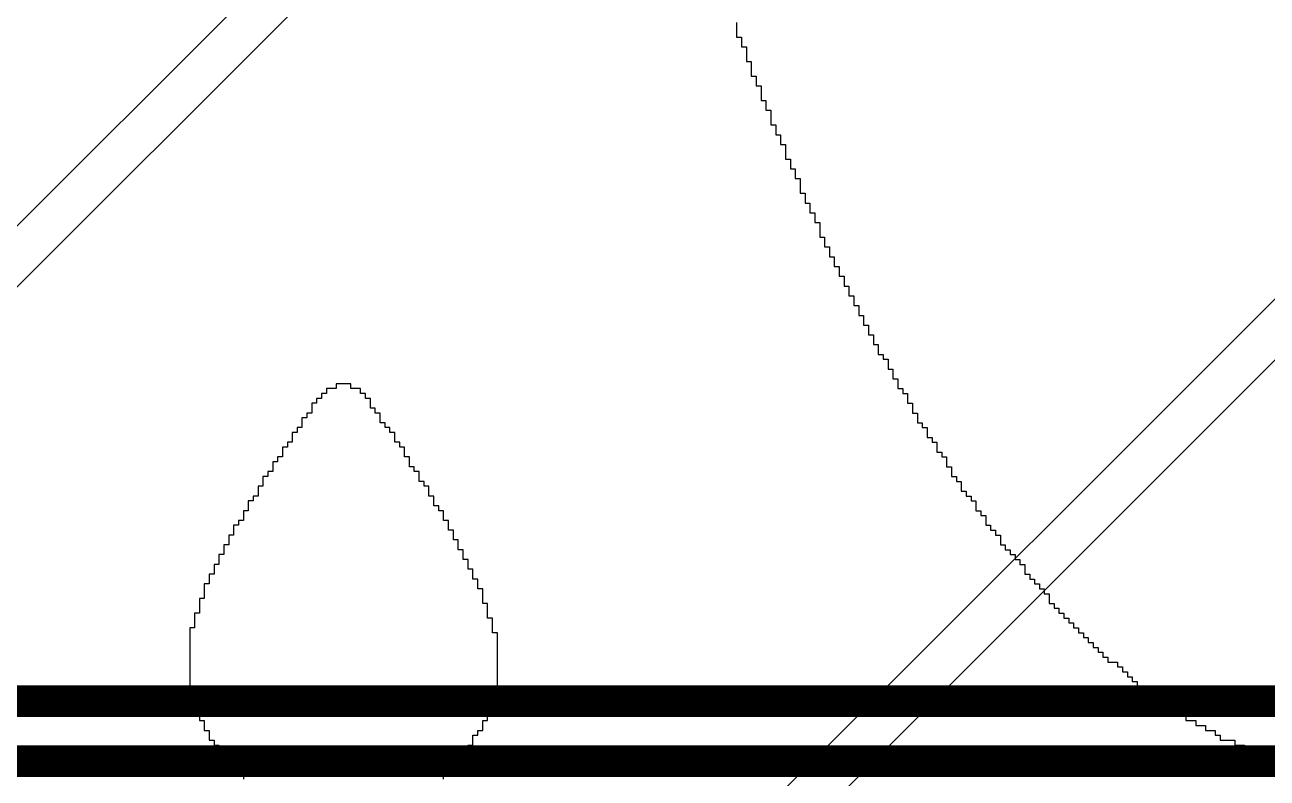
# Model space of a CAD drawing. Header units: inches. Extents: x 0 to 110, y 0 to 95.
# Drawn here: x 42.49 to 48.36, y 79.64 to 83.2 of the extents above; entities that cross this region are included whole.
import ezdxf

# ---------------------------------------------------------------- set-up
doc = ezdxf.new("R2010")
doc.units = ezdxf.units.IN
for name, color, linetype in [('Bottom Layer', 5, 'Continuous'), ('Int1', 16, 'Continuous'), ('Top Overlay', 2, 'Continuous')]:
    doc.layers.add(name, color=color, linetype=linetype)

msp = doc.modelspace()

# ---------------------------------------------------------------- linework, layer by layer
at = {"layer": 'Bottom Layer'}
for points in [[(26.6, 80, 0.15, 0.15, 0), (53.4019, 80, 0.15, 0.15, 0)], [(26.4823, 79.7158, 0.15, 0.15, 0), (53.2842, 79.7158, 0.15, 0.15, 0)]]:
    msp.add_lwpolyline(points, format="xyseb", dxfattribs=at)
at = {"layer": 'Int1'}
for p, q in [((48.3558, 88.1442), (37.8558, 77.6442)), ((38, 77.5), (48.5, 88)), ((51.5, 85), (42.5, 76)), ((42.7039, 75.9155), (51.5845, 84.7961))]:
    msp.add_line(p, q, dxfattribs=at)
at = {"layer": 'Top Overlay'}
for p, q in [((45.8577, 83.2077), (45.8577, 83.1385)), ((45.8577, 83.1385), (45.8808, 83.1385)), ((45.8808, 83.1385), (45.8808, 83.0923)), ((45.8808, 83.0923), (45.9038, 83.0923)), ((45.9038, 83.0923), (45.9038, 83.0231)), ((45.9038, 83.0231), (45.9269, 83.0231)), ((45.9269, 83.0231), (45.9269, 82.9538)), ((45.9269, 82.9538), (45.95, 82.9538)), ((45.95, 82.9538), (45.95, 82.9077)), ((45.95, 82.9077), (45.9731, 82.9077)), ((45.9731, 82.9077), (45.9731, 82.8385)), ((45.9731, 82.8385), (45.9962, 82.8385)), ((45.9962, 82.8385), (45.9962, 82.7923)), ((45.9962, 82.7923), (46.0192, 82.7923)), ((46.0192, 82.7923), (46.0192, 82.7231)), ((46.0192, 82.7231), (46.0423, 82.7231)), ((46.0423, 82.7231), (46.0423, 82.6769)), ((46.0423, 82.6769), (46.0654, 82.6769)), ((46.0654, 82.6769), (46.0654, 82.6308)), ((46.0654, 82.6308), (46.0885, 82.6308)), ((46.0885, 82.6308), (46.0885, 82.5615)), ((46.0885, 82.5615), (46.1115, 82.5615)), ((46.1115, 82.5615), (46.1115, 82.5154)), ((46.1115, 82.5154), (46.1346, 82.5154)), ((46.1346, 82.5154), (46.1346, 82.4692)), ((46.1346, 82.4692), (46.1577, 82.4692)), ((46.1577, 82.4692), (46.1577, 82.4)), ((46.1577, 82.4), (46.1808, 82.4)), ((46.1808, 82.4), (46.1808, 82.3538)), ((46.1808, 82.3538), (46.2038, 82.3538)), ((46.2038, 82.3538), (46.2038, 82.3077)), ((46.2038, 82.3077), (46.2269, 82.3077)), ((46.2269, 82.3077), (46.2269, 82.2615)), ((46.2269, 82.2615), (46.25, 82.2615)), ((46.25, 82.2615), (46.25, 82.1923)), ((46.25, 82.1923), (46.2731, 82.1923)), ((46.2731, 82.1923), (46.2731, 82.1462)), ((46.2731, 82.1462), (46.2962, 82.1462)), ((46.2962, 82.1462), (46.2962, 82.1)), ((46.2962, 82.1), (46.3192, 82.1)), ((46.3192, 82.1), (46.3192, 82.0538)), ((46.3192, 82.0538), (46.3423, 82.0538)), ((46.3423, 82.0538), (46.3423, 82.0077)), ((46.3423, 82.0077), (46.3654, 82.0077)), ((46.3654, 82.0077), (46.3654, 81.9615)), ((46.3654, 81.9615), (46.3885, 81.9615)), ((46.3885, 81.9615), (46.3885, 81.9154)), ((46.3885, 81.9154), (46.4115, 81.9154)), ((46.4115, 81.9154), (46.4115, 81.8692)), ((46.4115, 81.8692), (46.4346, 81.8692)), ((46.4346, 81.8692), (46.4346, 81.8231)), ((46.4346, 81.8231), (46.4577, 81.8231)), ((46.4577, 81.8231), (46.4577, 81.7769)), ((46.4577, 81.7769), (46.4808, 81.7769)), ((46.4808, 81.7769), (46.4808, 81.7308)), ((46.4808, 81.7308), (46.5038, 81.7308)), ((46.5038, 81.7308), (46.5038, 81.6846)), ((46.5038, 81.6846), (46.5269, 81.6846)), ((46.5269, 81.6846), (46.5269, 81.6385)), ((46.5269, 81.6385), (46.55, 81.6385)), ((46.55, 81.6385), (46.55, 81.6154)), ((46.55, 81.6154), (46.5731, 81.6154)), ((46.5731, 81.6154), (46.5731, 81.5692)), ((46.5731, 81.5692), (46.5962, 81.5692)), ((46.5962, 81.5692), (46.5962, 81.5231)), ((44.0346, 81.5), (43.9654, 81.5)), ((43.9654, 81.5), (43.9654, 81.4769)), ((44.0346, 81.4769), (44.0346, 81.5)), ((46.5962, 81.5231), (46.6192, 81.5231)), ((46.6192, 81.5231), (46.6192, 81.4769)), ((43.8962, 81.4308), (43.8731, 81.4308)), ((43.8731, 81.4308), (43.8731, 81.4077)), ((43.9192, 81.4538), (43.8962, 81.4538)), ((43.8962, 81.4538), (43.8962, 81.4308)), ((43.9654, 81.4769), (43.9192, 81.4769)), ((43.9192, 81.4769), (43.9192, 81.4538)), ((44.0808, 81.4769), (44.0346, 81.4769)), ((44.0808, 81.4538), (44.0808, 81.4769)), ((44.1038, 81.4538), (44.0808, 81.4538)), ((44.1038, 81.4308), (44.1038, 81.4538)), ((44.1269, 81.4308), (44.1038, 81.4308)), ((44.1269, 81.3846), (44.1269, 81.4308)), ((46.6192, 81.4769), (46.6423, 81.4769)), ((46.6423, 81.4769), (46.6423, 81.4538)), ((46.6423, 81.4538), (46.6654, 81.4538)), ((46.6654, 81.4538), (46.6654, 81.4077)), ((43.85, 81.3615), (43.8269, 81.3615)), ((43.8269, 81.3615), (43.8269, 81.3385)), ((43.8731, 81.4077), (43.85, 81.4077)), ((43.85, 81.4077), (43.85, 81.3615)), ((44.15, 81.3846), (44.1269, 81.3846)), ((44.15, 81.3615), (44.15, 81.3846)), ((44.1731, 81.3615), (44.15, 81.3615)), ((44.1731, 81.3154), (44.1731, 81.3615)), ((46.6654, 81.4077), (46.6885, 81.4077)), ((46.6885, 81.4077), (46.6885, 81.3615)), ((46.6885, 81.3615), (46.7115, 81.3615)), ((46.7115, 81.3615), (46.7115, 81.3154)), ((43.8269, 81.3385), (43.8038, 81.3385)), ((43.8038, 81.3385), (43.8038, 81.2923)), ((44.1962, 81.3154), (44.1731, 81.3154)), ((44.1962, 81.2923), (44.1962, 81.3154)), ((46.7115, 81.3154), (46.7346, 81.3154)), ((46.7346, 81.3154), (46.7346, 81.2923)), ((43.7808, 81.2692), (43.7577, 81.2692)), ((43.7577, 81.2692), (43.7577, 81.2231)), ((43.8038, 81.2923), (43.7808, 81.2923)), ((43.7808, 81.2923), (43.7808, 81.2692)), ((44.2192, 81.2923), (44.1962, 81.2923)), ((44.2192, 81.2692), (44.2192, 81.2923)), ((44.2423, 81.2692), (44.2192, 81.2692)), ((44.2423, 81.2231), (44.2423, 81.2692)), ((46.7346, 81.2923), (46.7577, 81.2923)), ((46.7577, 81.2923), (46.7577, 81.2462)), ((46.7577, 81.2462), (46.7808, 81.2462)), ((46.7808, 81.2462), (46.7808, 81.2231)), ((43.7346, 81.2), (43.7115, 81.2)), ((43.7115, 81.2), (43.7115, 81.1538)), ((43.7577, 81.2231), (43.7346, 81.2231)), ((43.7346, 81.2231), (43.7346, 81.2)), ((44.2654, 81.2231), (44.2423, 81.2231)), ((44.2654, 81.2), (44.2654, 81.2231)), ((44.2885, 81.2), (44.2654, 81.2)), ((44.2885, 81.1538), (44.2885, 81.2)), ((46.7808, 81.2231), (46.8038, 81.2231)), ((46.8038, 81.2231), (46.8038, 81.1769)), ((43.6885, 81.1308), (43.6654, 81.1308)), ((43.6654, 81.1308), (43.6654, 81.0846)), ((43.7115, 81.1538), (43.6885, 81.1538)), ((43.6885, 81.1538), (43.6885, 81.1308)), ((44.3115, 81.1538), (44.2885, 81.1538)), ((44.3115, 81.1077), (44.3115, 81.1538)), ((46.8038, 81.1769), (46.8269, 81.1769)), ((46.8269, 81.1769), (46.8269, 81.1538)), ((46.8269, 81.1538), (46.85, 81.1538)), ((46.85, 81.1538), (46.85, 81.1077)), ((43.6654, 81.0846), (43.6423, 81.0846)), ((43.6423, 81.0846), (43.6423, 81.0615)), ((44.3346, 81.1077), (44.3115, 81.1077)), ((44.3346, 81.0846), (44.3346, 81.1077)), ((44.3577, 81.0846), (44.3346, 81.0846)), ((44.3577, 81.0385), (44.3577, 81.0846)), ((46.85, 81.1077), (46.8731, 81.1077)), ((46.8731, 81.1077), (46.8731, 81.0615)), ((43.6192, 81.0154), (43.5962, 81.0154)), ((43.5962, 81.0154), (43.5962, 80.9692)), ((43.6423, 81.0615), (43.6192, 81.0615)), ((43.6192, 81.0615), (43.6192, 81.0154)), ((44.3808, 81.0385), (44.3577, 81.0385)), ((44.3808, 81.0154), (44.3808, 81.0385)), ((44.4038, 81.0154), (44.3808, 81.0154)), ((44.4038, 80.9692), (44.4038, 81.0154)), ((46.8731, 81.0615), (46.8962, 81.0615)), ((46.8962, 81.0615), (46.8962, 81.0385)), ((46.8962, 81.0385), (46.9192, 81.0385)), ((46.9192, 81.0385), (46.9192, 80.9923)), ((43.5962, 80.9692), (43.5731, 80.9692)), ((43.5731, 80.9692), (43.5731, 80.9462)), ((44.4269, 80.9692), (44.4038, 80.9692)), ((44.4269, 80.9231), (44.4269, 80.9692)), ((46.9192, 80.9923), (46.9423, 80.9923)), ((46.9423, 80.9923), (46.9423, 80.9692)), ((46.9423, 80.9692), (46.9654, 80.9692)), ((46.9654, 80.9692), (46.9654, 80.9462)), ((43.55, 80.9), (43.5269, 80.9)), ((43.5269, 80.9), (43.5269, 80.8538)), ((43.5731, 80.9462), (43.55, 80.9462)), ((43.55, 80.9462), (43.55, 80.9)), ((44.45, 80.9231), (44.4269, 80.9231)), ((44.45, 80.9), (44.45, 80.9231)), ((44.4731, 80.9), (44.45, 80.9)), ((44.4731, 80.8538), (44.4731, 80.9)), ((46.9654, 80.9462), (46.9885, 80.9462)), ((46.9885, 80.9462), (46.9885, 80.9)), ((46.9885, 80.9), (47.0115, 80.9)), ((47.0115, 80.9), (47.0115, 80.8769)), ((43.5269, 80.8538), (43.5038, 80.8538)), ((43.5038, 80.8538), (43.5038, 80.8308)), ((44.4962, 80.8538), (44.4731, 80.8538)), ((44.4962, 80.8077), (44.4962, 80.8538)), ((47.0115, 80.8769), (47.0346, 80.8769)), ((47.0346, 80.8769), (47.0346, 80.8308)), ((43.4808, 80.7846), (43.4577, 80.7846)), ((43.4577, 80.7846), (43.4577, 80.7385)), ((43.5038, 80.8308), (43.4808, 80.8308)), ((43.4808, 80.8308), (43.4808, 80.7846)), ((44.5192, 80.8077), (44.4962, 80.8077)), ((44.5192, 80.7615), (44.5192, 80.8077)), ((47.0346, 80.8308), (47.0577, 80.8308)), ((47.0577, 80.8308), (47.0577, 80.8077)), ((47.0577, 80.8077), (47.0808, 80.8077)), ((47.0808, 80.8077), (47.0808, 80.7846)), ((47.0808, 80.7846), (47.1038, 80.7846)), ((47.1038, 80.7846), (47.1038, 80.7385)), ((43.4577, 80.7385), (43.4346, 80.7385)), ((43.4346, 80.7385), (43.4346, 80.6923)), ((44.5423, 80.7615), (44.5192, 80.7615)), ((44.5423, 80.7154), (44.5423, 80.7615)), ((47.1038, 80.7385), (47.1269, 80.7385)), ((47.1269, 80.7385), (47.1269, 80.7154)), ((43.4346, 80.6923), (43.4115, 80.6923)), ((43.4115, 80.6923), (43.4115, 80.6462)), ((44.5654, 80.7154), (44.5423, 80.7154)), ((44.5654, 80.6692), (44.5654, 80.7154)), ((44.5885, 80.6692), (44.5654, 80.6692)), ((44.5885, 80.6231), (44.5885, 80.6692)), ((47.1269, 80.7154), (47.15, 80.7154)), ((47.15, 80.7154), (47.15, 80.6923)), ((47.15, 80.6923), (47.1731, 80.6923)), ((47.1731, 80.6923), (47.1731, 80.6692)), ((47.1731, 80.6692), (47.1962, 80.6692)), ((47.1962, 80.6692), (47.1962, 80.6462)), ((43.3885, 80.6), (43.3654, 80.6)), ((43.3654, 80.6), (43.3654, 80.5538)), ((43.4115, 80.6462), (43.3885, 80.6462)), ((43.3885, 80.6462), (43.3885, 80.6)), ((44.6115, 80.6231), (44.5885, 80.6231)), ((44.6115, 80.5769), (44.6115, 80.6231)), ((47.1962, 80.6462), (47.2192, 80.6462)), ((47.2192, 80.6462), (47.2192, 80.6)), ((47.2192, 80.6), (47.2423, 80.6)), ((47.2423, 80.6), (47.2423, 80.5769)), ((43.3654, 80.5538), (43.3423, 80.5538)), ((43.3423, 80.5538), (43.3423, 80.4846)), ((44.6346, 80.5769), (44.6115, 80.5769)), ((44.6346, 80.5308), (44.6346, 80.5769)), ((47.2423, 80.5769), (47.2654, 80.5769)), ((47.2654, 80.5769), (47.2654, 80.5538)), ((47.2654, 80.5538), (47.2885, 80.5538)), ((47.2885, 80.5538), (47.2885, 80.5308)), ((43.3423, 80.4846), (43.3192, 80.4846)), ((43.3192, 80.4846), (43.3192, 80.4154)), ((44.6577, 80.5308), (44.6346, 80.5308)), ((44.6577, 80.4615), (44.6577, 80.5308)), ((47.2885, 80.5308), (47.3115, 80.5308)), ((47.3115, 80.5308), (47.3115, 80.5077)), ((47.3115, 80.5077), (47.3346, 80.5077)), ((47.3346, 80.5077), (47.3346, 80.4615)), ((44.6808, 80.4615), (44.6577, 80.4615)), ((44.6808, 80.3923), (44.6808, 80.4615)), ((47.3346, 80.4615), (47.3577, 80.4615)), ((47.3577, 80.4615), (47.3577, 80.4385)), ((47.3577, 80.4385), (47.3808, 80.4385)), ((47.3808, 80.4385), (47.3808, 80.4154)), ((43.3192, 80.4154), (43.2962, 80.4154)), ((43.2962, 80.4154), (43.2962, 80.3462)), ((44.7038, 80.3923), (44.6808, 80.3923)), ((44.7038, 80.3231), (44.7038, 80.3923)), ((47.3808, 80.4154), (47.4038, 80.4154)), ((47.4038, 80.4154), (47.4038, 80.3923)), ((47.4038, 80.3923), (47.4269, 80.3923)), ((47.4269, 80.3923), (47.4269, 80.3692)), ((47.4269, 80.3692), (47.45, 80.3692)), ((47.45, 80.3692), (47.45, 80.3462)), ((43.2962, 80.3462), (43.2731, 80.3462)), ((43.2731, 80.3462), (43.2731, 80.0462)), ((44.7269, 80.3231), (44.7038, 80.3231)), ((44.7269, 80.0462), (44.7269, 80.3231)), ((47.45, 80.3462), (47.4731, 80.3462)), ((47.4731, 80.3462), (47.4731, 80.3231)), ((47.4731, 80.3231), (47.4962, 80.3231)), ((47.4962, 80.3231), (47.4962, 80.3)), ((47.4962, 80.3), (47.5192, 80.3)), ((47.5192, 80.3), (47.5192, 80.2769)), ((47.5192, 80.2769), (47.5423, 80.2769)), ((47.5423, 80.2769), (47.5423, 80.2538)), ((47.5423, 80.2538), (47.5654, 80.2538)), ((47.5654, 80.2538), (47.5654, 80.2308)), ((47.5654, 80.2308), (47.5885, 80.2308)), ((47.5885, 80.2308), (47.5885, 80.2077)), ((47.5885, 80.2077), (47.6115, 80.2077)), ((47.6115, 80.2077), (47.6115, 80.1846)), ((47.6115, 80.1846), (47.6577, 80.1846)), ((47.6577, 80.1846), (47.6577, 80.1615)), ((47.6577, 80.1615), (47.6808, 80.1615)), ((47.6808, 80.1615), (47.6808, 80.1385)), ((47.6808, 80.1385), (47.7038, 80.1385)), ((47.7038, 80.1385), (47.7038, 80.1154)), ((47.7038, 80.1154), (47.7269, 80.1154)), ((47.7269, 80.1154), (47.7269, 80.0923)), ((47.7269, 80.0923), (47.75, 80.0923)), ((47.75, 80.0923), (47.75, 80.0692)), ((43.2731, 80.0462), (43.2962, 80.0462)), ((43.2962, 80.0462), (43.2962, 79.9538)), ((44.7038, 79.9769), (44.7038, 80.0462)), ((44.7038, 80.0462), (44.7269, 80.0462)), ((47.75, 80.0692), (47.7962, 80.0692)), ((47.7962, 80.0692), (47.7962, 80.0462)), ((47.7962, 80.0462), (47.8192, 80.0462)), ((47.8192, 80.0462), (47.8192, 80.0231)), ((47.8192, 80.0231), (47.8423, 80.0231)), ((47.8423, 80.0231), (47.8423, 80)), ((43.2962, 79.9538), (43.3192, 79.9538)), ((43.3192, 79.9538), (43.3192, 79.9077)), ((44.6808, 79.9077), (44.6808, 79.9769)), ((44.6808, 79.9769), (44.7038, 79.9769)), ((47.8423, 80), (47.8885, 80)), ((47.8885, 80), (47.8885, 79.9769)), ((47.8885, 79.9769), (47.9115, 79.9769)), ((47.9115, 79.9769), (47.9115, 79.9538)), ((47.9115, 79.9538), (47.9577, 79.9538)), ((47.9577, 79.9538), (47.9577, 79.9308)), ((43.3192, 79.9077), (43.3423, 79.9077)), ((43.3423, 79.9077), (43.3423, 79.8615)), ((44.6577, 79.8615), (44.6577, 79.9077)), ((44.6577, 79.9077), (44.6808, 79.9077)), ((47.9577, 79.9308), (47.9808, 79.9308)), ((47.9808, 79.9308), (47.9808, 79.9077)), ((47.9808, 79.9077), (48.0269, 79.9077)), ((48.0269, 79.9077), (48.0269, 79.8846)), ((43.3423, 79.8615), (43.3654, 79.8615)), ((43.3654, 79.8615), (43.3654, 79.8154)), ((44.6115, 79.7923), (44.6115, 79.8385)), ((44.6115, 79.8385), (44.6346, 79.8385)), ((44.6346, 79.8385), (44.6346, 79.8615)), ((44.6346, 79.8615), (44.6577, 79.8615)), ((48.0269, 79.8846), (48.0731, 79.8846)), ((48.0731, 79.8846), (48.0731, 79.8615)), ((48.0731, 79.8615), (48.1192, 79.8615)), ((48.1192, 79.8615), (48.1192, 79.8385)), ((48.1192, 79.8385), (48.1423, 79.8385)), ((48.1423, 79.8385), (48.1423, 79.8154)), ((43.3654, 79.8154), (43.3885, 79.8154)), ((43.3885, 79.8154), (43.3885, 79.7923)), ((43.3885, 79.7923), (43.4115, 79.7923)), ((43.4115, 79.7923), (43.4115, 79.7462)), ((44.5885, 79.7692), (44.5885, 79.7923)), ((44.5885, 79.7923), (44.6115, 79.7923)), ((48.1423, 79.8154), (48.2115, 79.8154)), ((48.2115, 79.8154), (48.2115, 79.7923)), ((48.2115, 79.7923), (48.2577, 79.7923)), ((48.2577, 79.7923), (48.2577, 79.7692)), ((43.4115, 79.7462), (43.4346, 79.7462)), ((43.4346, 79.7462), (43.4346, 79.7231)), ((43.4346, 79.7231), (43.4577, 79.7231)), ((43.4577, 79.7231), (43.4577, 79.7)), ((44.5423, 79.7), (44.5423, 79.7231)), ((44.5423, 79.7231), (44.5654, 79.7231)), ((44.5654, 79.7231), (44.5654, 79.7692)), ((44.5654, 79.7692), (44.5885, 79.7692)), ((48.2577, 79.7692), (48.3038, 79.7692)), ((48.3038, 79.7692), (48.3038, 79.7462)), ((48.3038, 79.7462), (48.3731, 79.7462)), ((43.4577, 79.7), (43.4808, 79.7)), ((43.4808, 79.7), (43.4808, 79.6769)), ((43.4808, 79.6769), (43.5038, 79.6769)), ((43.5038, 79.6769), (43.5038, 79.6538)), ((44.4962, 79.6538), (44.4962, 79.6769)), ((44.4962, 79.6769), (44.5192, 79.6769)), ((44.5192, 79.6769), (44.5192, 79.7)), ((44.5192, 79.7), (44.5423, 79.7)), ((43.5038, 79.6538), (43.5269, 79.6538)), ((43.5269, 79.6538), (43.5269, 79.6308)), ((44.4731, 79.6308), (44.4731, 79.6538)), ((44.4731, 79.6538), (44.4962, 79.6538))]:
    msp.add_line(p, q, dxfattribs=at)

doc.saveas('drawing.dxf')
